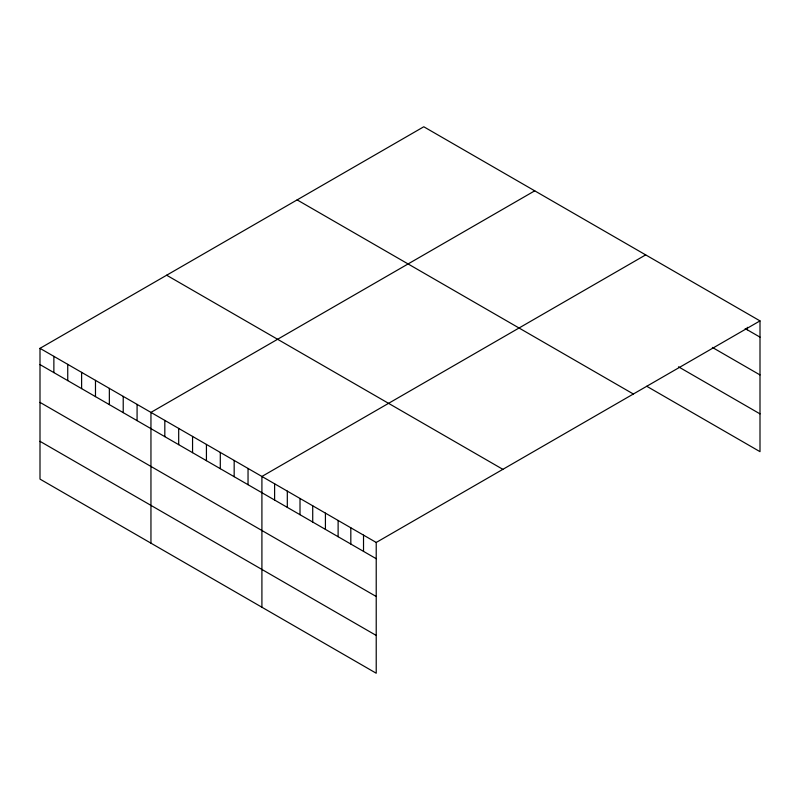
<?xml version="1.0" encoding="UTF-8"?>
<svg xmlns="http://www.w3.org/2000/svg" width="800" height="800" viewBox="0 0 800 800"><rect width="100%" height="100%" fill="white"/><g stroke="black" fill="none" stroke-linecap="round" stroke-linejoin="round"><path stroke-width="1.2" d="M40 348.34L376.22 542.46L376.22 673.23L40 479.11L40 348.34L423.78 126.77L760 320.89L760 451.66L646.74 386.27M534.73 190.83L150.95 412.4L150.95 543.17M645.68 254.89L261.91 476.46L261.91 607.23M376.22 542.46L760 320.89M745.18 328.58L760 337.13M712.37 347.43L760 374.93M678.5 366.81L760 413.87M297.13 199.89L633.35 394M166.65 275.22L502.87 469.34M40 364.59L376.22 558.71M40 402.38L376.22 596.5M40 441.32L376.22 635.44M747.3 327.3L747.3 329.8M363.52 535.12L363.52 551.37M350.82 527.79L350.82 544.04M338.12 520.46L338.12 536.71M325.42 513.12L325.42 529.37M312.72 505.79L312.72 522.04M300.01 498.46L300.01 514.71M287.31 491.12L287.31 507.37M274.61 483.79L274.61 500.04M248.04 468.45L248.04 484.7M234.17 460.44L234.17 476.69M220.3 452.43L220.3 468.68M206.43 444.43L206.43 460.68M192.56 436.42L192.56 452.67M178.69 428.41L178.69 444.66M164.82 420.41L164.82 436.65M137.08 404.39L137.08 420.64M123.22 396.38L123.22 412.63M109.35 388.38L109.35 404.62M95.48 380.37L95.48 396.62M81.61 372.36L81.61 388.61M67.74 364.35L67.74 380.6M53.87 356.35L53.87 372.6"/></g></svg>
